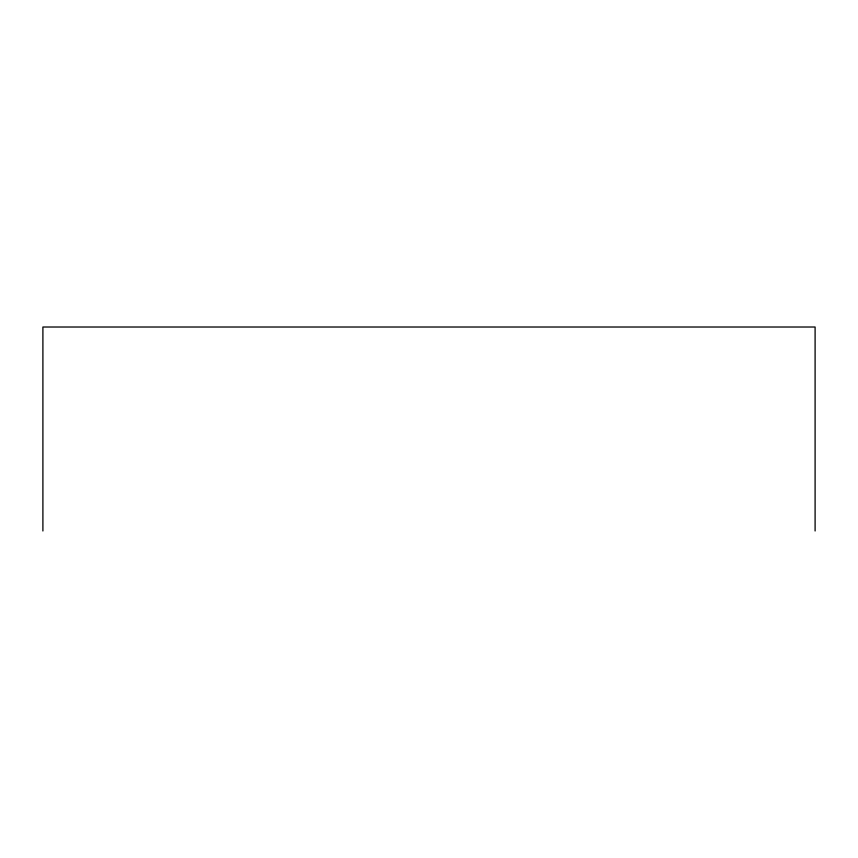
<?xml version="1.0" encoding="UTF-8"?>
<svg xmlns="http://www.w3.org/2000/svg" width="858" height="858" viewBox="0 0 858 858"><rect width="100%" height="100%" fill="white"/><g stroke="black" fill="none" stroke-linecap="round" stroke-linejoin="round"><path stroke-width="1.29" d="M815.1 530.984L815.1 327.016L42.9 327.016L42.9 530.984"/></g></svg>
